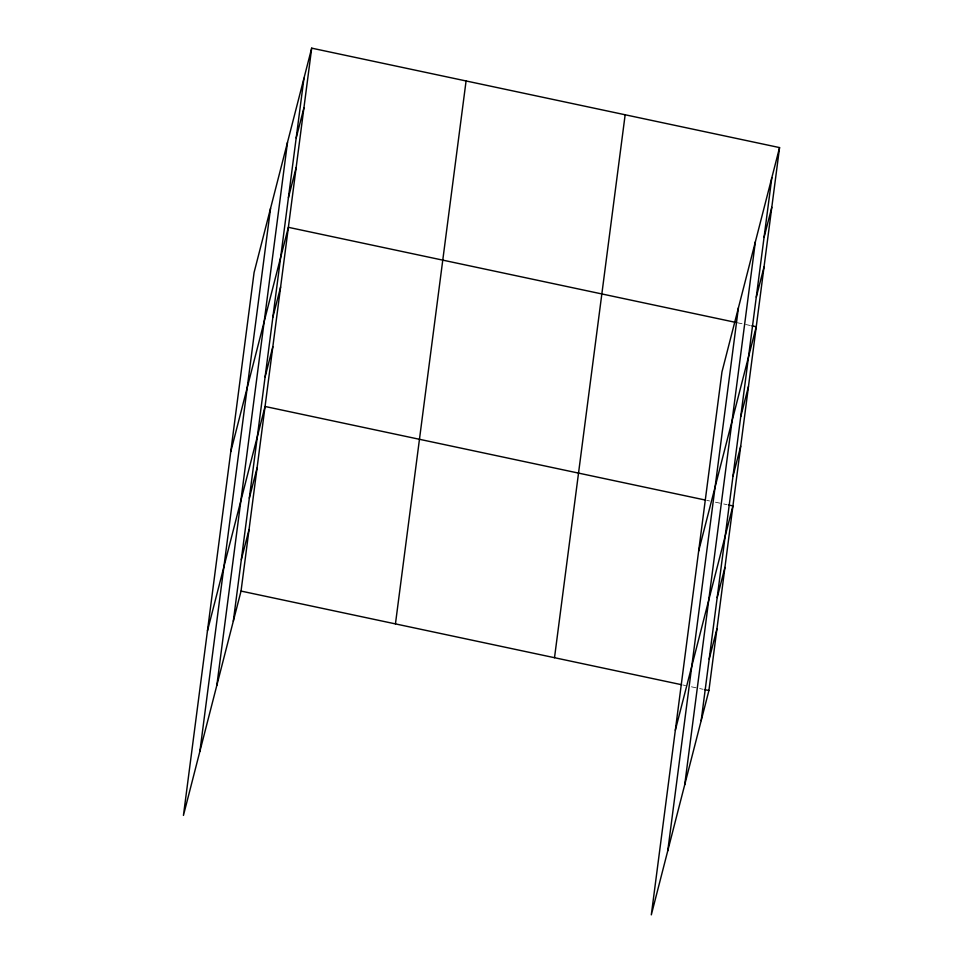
<?xml version="1.0" encoding="UTF-8"?>
<svg xmlns="http://www.w3.org/2000/svg" width="963" height="963" viewBox="0 0 963 963"><rect width="100%" height="100%" fill="white"/><g stroke="black" fill="none" stroke-linecap="round" stroke-linejoin="round"><path stroke-width="0.72" stroke-dasharray="4.82 3.61" d="M737.309 322.737L750.418 325.518M706.71 500.351L709.623 500.977M715.449 502.205L727.101 504.684M682.695 684.946L685.608 685.572M691.434 686.812L703.086 689.279"/><path stroke-width="1.44" d="M199.895 751.321L270.543 208.381M216.856 685.283L287.504 142.355M233.311 621.195L303.959 78.256M311.687 48.15L254.088 272.481L183.439 815.408L241.039 591.077L311.687 48.15L779.561 147.592L708.912 690.519L651.313 914.85L721.961 371.923L779.561 147.592M395.444 623.892L466.08 80.964M554.507 657.705L625.156 114.778M667.768 850.762L738.416 307.823M684.717 784.725L755.365 241.797M701.172 720.637L771.82 177.698M296.183 137.986L303.923 107.868M288.418 197.704L296.147 167.598M230.783 451.647L288.37 227.316L735.852 322.424M272.878 317.152L280.606 287.034M265.102 376.87L272.83 346.764M207.466 630.813L265.066 406.482L705.253 500.038M249.321 498.124L257.061 468.018M241.316 559.659L249.044 529.554M764.056 237.428L771.784 207.31M756.28 297.146L764.008 267.04M698.644 551.089L756.244 326.758L751.874 325.831M740.74 416.594L748.468 386.476M732.963 476.312L740.703 446.206M675.328 730.255L732.927 505.924L728.558 504.997M717.194 597.566L724.922 567.46M709.189 659.101L716.917 628.983M241.039 591.077L681.238 684.645M704.543 689.592L708.912 690.519"/></g></svg>
